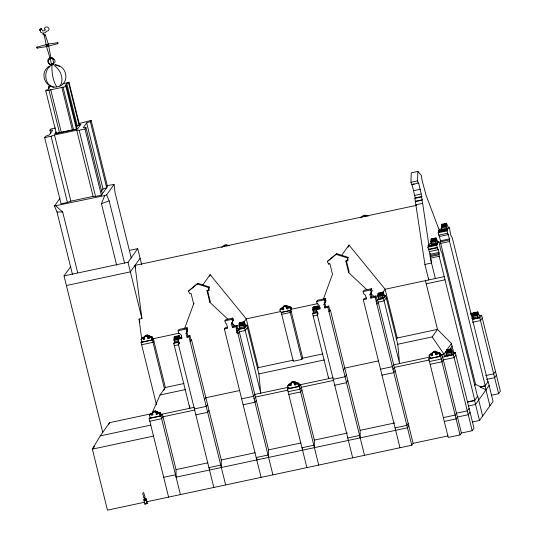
<?xml version="1.0" encoding="UTF-8"?>
<svg xmlns="http://www.w3.org/2000/svg" width="537" height="537" viewBox="0 0 537 537"><rect width="100%" height="100%" fill="white"/><g stroke="black" fill="none" stroke-linecap="round" stroke-linejoin="round"><path stroke-width="0.81" d="M51.881 66.152C51.881 73.227 52.921 80.819 56.747 86.887C70.011 85.222 68.226 65.782 55.318 64.876M428.519 278.287L428.741 279.938L424.908 264.452L414.893 198.395L421.511 196.985L421.86 196.495L418.625 182.969L411.731 184.775L410.953 182.298L411.261 172.833L417.88 171.417L421.478 175.619L421.901 179.653L426.103 195.334L439.414 230.682M418.35 183.365L417.571 180.888L417.88 171.417M145.319 500.054L145.869 499.967M50.297 58.07L51.169 63.339L52.035 65.091L53.129 64.688L52.821 64.064L53.129 64.688M318.978 308.547L319.079 307.439L319.602 308.762M144.889 500.692L144.607 500.799M474.607 385.714L475.574 384.364L440.689 243.409L440.595 240.784L438.172 232.79L438.803 231.903L447.663 230.017L447.435 229.091L448.704 227.305L448.966 228.366L449.462 227.675L450.711 235.105L452.261 237.804L487.932 381.928M475.574 384.364L480.44 386.734L485.24 385.707L449.556 241.516L449.462 238.898L447.032 230.897L447.663 230.017M143.889 337.424L142.708 337.679L141.056 339.626L142.271 342.009L151.803 339.975L151.582 337.995L150.582 337.39L149.299 337.417L148.924 338.505L147.85 338.25L149.279 335.779L147.803 337.773M148.937 337.726L150.031 336.397L151.306 336.37L152.307 336.974L152.528 338.954L151.803 339.975M149.34 415.551L150.266 414.624L151.447 414.369L152.172 413.349L150.991 413.604L149.34 415.551L150.555 417.934L160.086 415.9L159.865 413.92L158.858 413.315L157.583 413.342L157.207 414.43L156.126 414.175L157.563 411.704L156.086 413.698M157.213 413.644L158.308 412.322L159.59 412.295L160.59 412.899L160.811 414.879L160.086 415.9M279.837 310.024L280.757 309.09L281.938 308.835L282.67 307.815L281.489 308.07L279.837 310.024L281.052 312.4L290.577 310.366L290.356 308.386L289.356 307.788L288.08 307.815L287.704 308.896L286.624 308.641L287.308 307.144L288.282 306.379L286.557 305.969L285.832 306.989L285.516 306.332L286.241 305.311L286.557 305.969M287.711 308.117L288.805 306.795L290.081 306.768L291.088 307.365L291.309 309.346L290.577 310.366M289.812 384.385L291.222 382.693L289.812 384.385L291.094 384.895L291.02 385.492L289.913 385.566L290.859 384.015L290.463 383.848L289.282 384.096L287.631 386.049L288.846 388.426L298.377 386.392L298.156 384.411L297.156 383.814L295.874 383.841L295.498 384.922L294.424 384.673L295.853 382.203L294.377 384.19M295.504 384.143L296.605 382.821L297.881 382.794L298.881 383.391L299.102 385.371L298.377 386.392M432.211 353.856L430.634 353.943L428.982 355.89L430.197 358.273L439.729 356.239L439.508 354.259L438.501 353.655L437.225 353.682L436.849 354.769L435.769 354.514L436.453 353.017L437.433 352.252L435.708 351.842L434.977 352.863L434.661 352.198L435.386 351.178L435.708 351.842M436.856 353.984L437.95 352.661L439.226 352.634L440.233 353.239L440.454 355.219L439.729 356.239M435.359 278.528L430.325 258.196L430.117 254.303L427.828 247.168L428.365 246.409L437.232 244.516L437.024 243.691L438.273 241.939L438.481 242.764L439.091 241.912L440.588 250.155L441.857 252.444L477.521 396.541M467.573 401.864L474.829 400.32L439.185 256.303L438.977 252.417L436.695 245.275L437.232 244.516M281.938 308.835L282.334 309.01L282.113 309.54L283.227 309.466L283.301 308.869L282.019 308.352L283.429 306.667M144.594 500.256L144.057 500.41M49.015 59.533L49.874 57.868M174.579 339.76L174.122 338.652L174.397 336.625L179.183 335.605L179.861 337.921M179.096 338.283L174.203 339.136L179.257 338.149L178.908 337.632L179.183 335.605M239.576 325.899L239.119 324.784L239.395 322.757L244.181 321.737C245.617 325.053 244.577 322.609 245.973 325.778L244.523 327.812L239.737 328.832L239.019 325.523L243.986 324.247L244.335 325.214L243.905 323.764L244.181 321.737M317.958 308.661L313.333 309.54L312.943 307.446L313.259 307.003L318.045 305.983L318.837 308.547M318.119 308.52L317.77 308.01L318.045 305.983M383.116 294.652L378.33 295.672L377.981 295.162L378.256 293.135L383.042 292.115C384.479 295.424 383.431 292.987 384.828 296.149L383.384 298.183L378.598 299.203L377.88 295.894L382.847 294.618L383.196 295.592L382.767 294.142L383.042 292.115M431.486 242.066L431.03 240.959L431.305 238.931L436.091 237.911C437.527 241.22 436.487 238.784 437.883 241.952L436.433 243.979L431.647 245L430.929 241.69L435.896 240.422L436.245 241.388L435.816 239.938L436.091 237.911M446.589 225.829L441.797 226.849L441.448 226.339L441.723 224.312L446.509 223.291C447.945 226.601 446.905 224.164 448.301 227.326L446.851 229.359L442.065 230.38L441.347 227.07L446.314 225.795L446.663 226.768L446.234 225.318L446.509 223.291M451.496 351.46L446.71 352.48L446.361 351.963L446.636 349.936L451.422 348.916C452.859 352.225 451.818 349.788 453.215 352.957L451.765 354.984L446.979 356.004L446.26 352.695L451.228 351.426L451.577 352.393L451.147 350.943L451.422 348.916M477.615 314.393L477.44 315.575L472.654 316.595L472.829 315.414L477.615 314.393L477.964 315.36L477.883 314.427L473.097 315.447L472.748 314.93L473.023 312.903L477.809 311.883C479.246 315.192 478.205 312.756 479.601 315.924L478.152 317.951L473.366 318.978L472.09 314.528L470.748 313.608M477.883 314.427L477.534 313.91L477.809 311.883M227.896 319.253L209.826 302.284L206.98 290.792L208.812 290.403L208.41 288.752L209.229 286.933L197.885 283.348L188.48 291.128L189.762 293.719L191.058 293.444L193.642 303.868L184.788 328.02M208.41 288.752L209.229 286.933M366.758 289.631L348.688 272.655L345.841 261.163L347.674 260.774L347.264 259.123L348.083 257.31L336.746 253.719L327.335 261.499L328.624 264.097L329.919 263.821L332.504 274.239L323.361 299.169M347.264 259.123L348.083 257.31M191.018 340.149L189.89 335.585L188.99 336.847L187.004 337.27L186.084 333.558L187.715 330.027L187.145 327.731L178.989 329.47L178.089 330.732L178.66 333.027L181.07 334.732L181.969 338.344L177.713 339.25L179.452 343.74L178.304 343.935L213.82 487.455M186.084 333.558L187.715 330.027M181.66 335.954L181.11 337.458L178.606 337.995L177.713 339.25M181.076 338.149L181.647 336.592M238.287 330.067L237.159 325.503L236.26 326.758L232.42 327.583L231.474 323.751L233.327 319.985L232.857 318.099L225.829 319.602L224.929 320.864L225.399 322.744L226.715 324.59L227.634 328.302L224.372 328.993L261.096 477.373M231.474 323.751L233.327 319.985M146.084 500.45L145.97 500.538M163.866 390.285L164.476 388.734L152.407 339.961L153.307 338.706L179.116 333.195M116.677 265.204L101.459 203.698L104.708 195.555L106.648 194.837L114.059 184.433L106.937 185.648M209.511 276.193L210.135 274.655L246.268 318.871L258.337 367.637L257.364 369.006M348.063 247.335L348.99 245.033L385.13 289.242L397.199 338.015L396.225 339.377M143.245 337.961L144.648 336.276L143.245 337.961L144.52 338.478L144.446 339.075L143.339 339.149L143.56 338.612L143.164 338.444L141.983 338.699L141.056 339.626M151.622 415.074L152.568 413.517L151.622 415.074L152.73 415L152.803 414.403L151.521 413.886L153.81 411.812L153.676 411.282L155.743 410.839L156.066 411.503L155.334 412.523L155.018 411.859L155.743 410.839M289.913 385.566L290.859 384.015M431.164 354.225L432.574 352.541L431.164 354.225L432.446 354.742L432.372 355.34L431.265 355.413L431.479 354.876L431.09 354.709L429.909 354.964L428.982 355.89M329.879 310.527L328.772 306.036L327.872 307.298L324.851 307.943L323.986 304.432L325.878 300.807L325.321 298.572L317.521 300.23L316.622 301.492L317.179 303.727L319.273 305.533L320.119 308.95L316.051 309.815L318.072 314.111L317.166 314.306L352.681 457.833M323.986 304.432L325.878 300.807M151.817 413.678L160.026 394.977L165.376 387.472L183.923 383.512M377.149 300.438L376.041 295.954L375.141 297.209L370.832 298.129L369.966 294.659L372.06 290.799L371.544 288.705L364.039 290.309L363.14 291.571L363.656 293.658L365.516 295.276L366.456 299.069L363.327 299.733L399.958 447.751M369.966 294.659L372.06 290.799M108.447 424.774L109.669 422.639L152.139 413.584M109.669 422.639L100.231 435.89L92.357 449.133L107.46 510.15L144.956 502.149M46.531 46.598L48.33 44.054L57.889 42.698L58.103 43.584L46.531 46.598L36.831 48.122L36.61 47.236L48.33 44.054L50.887 57.64L49.934 57.848L46.531 46.598L44.222 34.764L45.175 34.563L48.33 44.054M76.422 127.155L77.281 125.947L79.516 124.712L69.011 82.262L66.776 83.497L65.058 85.907L66.434 85.88L76.939 128.336L76.449 129.014L56.278 133.317L45.773 90.867L46.263 90.182L48.082 89.531L49.8 87.115L48.424 87.142L48.827 88.746M48.424 87.142L48.84 86.564L51.237 86.054M45.773 90.867L65.944 86.564L66.434 85.88M78.697 123.644L91.136 120.416L107.514 186.594L101.379 195.2L95.559 196.441L93.089 196.388L70.877 201.127L67.44 202.436L61.043 203.805L44.665 137.62L45.638 136.257L49.283 134.941L52.72 130.122L49.968 130.176L50.767 133.404M49.968 130.176L50.793 129.021L55.593 127.994M56.163 132.035L54.875 133.841L77.489 129.014L80.926 124.195L79.308 124.537M56.278 133.317L56.768 132.639M91.136 120.416L90.31 121.57L86.665 122.879L83.228 127.705L85.974 127.652L102.352 193.83M44.665 137.62L51.062 136.257L54.499 134.948L76.71 130.209L79.181 130.256L85 129.014L85.974 127.652M72.421 274.286L57.003 211.974L54.492 205.966L60.05 198.16M101.325 191.474L103.044 189.064L106.688 187.749L90.31 121.57M102.748 432.372L64.024 275.917L70.83 266.372M64.024 275.917L128.001 262.271L137.727 248.631L141.708 264.728M140.097 258.223L130.377 271.87L66.4 285.516M141.983 338.699L142.708 337.679M143.923 337.296L144.802 336.907L145.399 335.357L147.467 334.913L147.782 335.578L147.057 336.598L146.735 335.934L147.467 334.913M143.339 339.149L144.064 338.129L144.688 338.397L143.956 339.418M156.535 404.925L141.056 342.384L141.956 341.123M142.271 342.009L142.735 341.364M147.057 336.598L147.97 336.612L148.695 335.591L149.279 335.779M147.85 338.25L148.527 336.753L149.508 335.987M148.192 338.505L148.924 337.484L149.648 337.484L148.924 338.505M149.299 337.417L150.031 336.397M150.582 337.39L151.306 336.37M151.582 337.995L152.307 336.974M151.904 338.719L152.629 337.699M153.884 341.055L152.991 342.317L141.64 344.741M222.976 246.832L224.741 245.127L226.211 244.812L229.312 245.765M188.48 291.128L197.885 283.348M224.197 245.879L225.668 245.57L226.211 244.812M202.509 285.348L210.135 274.655M193.642 303.868L194.125 303.183M94.237 446.502L92.357 449.133L153.495 436.091M92.404 449.301L94.277 446.67M206.98 290.792L207.47 290.108L210.309 301.606L209.826 302.284M208.812 290.403L209.296 289.718L208.893 288.074M178.774 341.834L174.74 342.7L174.028 340.317L174.203 339.136M189.595 405.871L189.823 408.281L173.74 343.304L174.612 342.082M178.989 338.115L174.022 339.384M178.089 330.732L186.245 328.986L187.145 327.731M178.304 343.935L179.204 342.673M187.004 337.27L187.903 336.008L189.89 335.585M190.118 341.411L191.467 339.525L221.278 459.967L221.325 467.505M150.266 414.624L150.991 413.604M151.521 413.886L152.931 412.201M152.206 413.222L153.085 412.832L153.676 411.282M153.085 412.832L153.81 411.812M168.598 497.108L149.158 418.558L149.89 417.531M150.555 417.934L151.011 417.289M155.334 412.523L156.247 412.537L156.979 411.517L157.563 411.704M156.126 414.175L156.811 412.678M156.475 414.43L157.2 413.409L157.932 413.409M157.583 413.342L158.308 412.322M158.858 413.315L159.59 412.295M159.865 413.92L160.59 412.899M160.187 414.645L160.912 413.624M149.158 418.558L160.972 416.041L162.322 414.148L176.049 469.613L176.102 477.158L407.462 427.794L408.805 425.908M224.372 328.993L225.272 327.738L227.715 327.214M224.929 320.864L231.964 319.361L232.857 318.099M232.42 327.583L233.32 326.321L237.159 325.503M237.394 331.329L239.609 328.214M243.838 322.281L246.268 318.871L280.509 311.567M244.523 327.812L243.811 325.429L243.986 324.247M237.978 333.678L239.321 331.792L245.228 330.53L247.409 327.469M244.65 328.174L246.832 325.113L258.901 373.886L260.727 393.158L244.65 328.174L238.737 329.436L237.535 328.308M204.523 399.622L205.872 397.729L239.697 390.513M207.55 404.502L206.201 406.388L194.381 408.912M143.768 499.759L146.218 498.846L147.299 503.189L146.97 503.646L144.842 504.095L143.768 499.759L146.218 498.846M280.757 309.09L281.489 308.07M209.021 410.449L207.671 412.335L195.857 414.859M282.019 308.352L284.174 305.748L286.241 305.311M282.113 309.54L282.845 308.52L283.952 308.446L283.227 309.466M282.737 309.809L283.462 308.788M144.842 504.095L147.299 503.189M285.832 306.989L286.745 307.003L287.47 305.983M286.577 308.164L288.054 306.171M286.624 308.641L287.349 307.62L286.745 307.003M286.892 307.808L288.282 306.379M286.973 308.896L287.698 307.876L288.758 307.614L288.436 307.097M288.08 307.815L288.805 306.795M289.356 307.788L290.081 306.768M290.356 308.386L291.088 307.365M290.678 309.111L291.41 308.09M322.838 353.876L302.74 358.166L301.848 359.428L293.309 361.247L281.24 312.474L289.779 310.655L290.671 309.393L318.005 303.566M291.128 311.232L290.228 312.494L281.697 314.313M328.624 264.097L329.107 263.419M361.837 217.21L363.603 215.498L365.073 215.183L368.174 216.143M327.335 261.499L336.746 253.719M363.059 216.257L364.529 215.941L365.073 215.183M341.847 255.055L348.99 245.033M345.841 261.163L346.325 260.485L349.171 271.977L348.688 272.655M347.674 260.774L348.157 260.096L347.754 258.445M317.629 312.212L313.601 313.071L312.883 309.762L317.85 308.486M328.53 377.055L328.684 378.659L312.601 313.682L313.474 312.453M316.051 309.815L316.951 308.56L320.206 307.862M316.622 301.492L324.422 299.827L325.321 298.572M254.129 398.957L255.478 397.065L287.832 390.164M317.166 314.306L318.058 313.051M256.29 400.36L254.947 402.253L243.127 404.77M411.731 184.775L412.007 184.386L415.242 197.905L414.893 198.395M324.851 307.943L325.751 306.681L328.772 306.036M328.98 311.789L330.329 309.896L360.132 430.338L360.186 437.883M287.631 386.049L289.282 384.096M288.557 385.116L289.738 384.868L290.463 383.848M290.497 383.713L291.376 383.331L291.974 381.78L294.041 381.337L294.357 381.995L293.632 383.015L293.309 382.357L294.041 381.337M306.889 467.599L287.449 389.057L288.799 387.17M415.276 201.677L421.894 200.267L422.243 199.777L421.511 196.985M290.53 385.834L291.262 384.814L290.638 384.546M288.846 388.426L289.309 387.788M293.632 383.015L294.545 383.029L295.269 382.008L295.853 382.203M294.424 384.673L295.102 383.17L296.082 382.404M294.766 384.928L295.498 383.908L296.223 383.901L295.498 384.922M295.874 383.841L296.605 382.821M297.156 383.814L297.881 382.794M298.156 384.411L298.881 383.391M298.478 385.136L299.203 384.116M287.449 389.057L299.27 386.533L300.613 384.646L314.34 440.112L314.393 447.65M363.327 299.733L364.22 298.471L366.57 297.975M363.14 291.571L370.644 289.967L371.544 288.705M301.955 390.063L300.606 391.95L288.792 394.473M370.832 298.129L371.725 296.874L376.041 295.954M376.256 301.7L378.471 298.585M382.7 292.658L385.13 289.242L444.22 276.636M383.384 298.183L382.673 295.806L382.847 294.618M376.833 304.056L378.182 302.17L384.089 300.908L386.271 297.847M383.512 298.552L385.687 295.491L397.756 344.257L399.588 363.529L383.512 298.552L377.598 299.814L413.121 443.334L411.772 445.227L146.588 501.8M428.365 246.409L428.164 245.584L429.412 243.832L431.829 243.315M438.803 231.903L438.568 230.977L439.837 229.198L441.454 228.856M343.385 369.993L344.734 368.107L378.578 360.884M435.896 240.422L435.722 241.603L436.433 243.979M446.314 225.795L446.14 226.983L446.851 229.359M346.405 374.873L345.063 376.766L333.242 379.283M347.882 380.82L346.533 382.713L334.719 385.23M392.99 369.328L394.339 367.442L429.184 360.005M395.151 370.738L393.809 372.624L381.988 375.148M397.756 344.257L432.157 336.921L437.507 329.416L425.438 280.643M429.909 354.964L430.634 353.943M431.09 354.709L431.815 353.688M431.849 353.561L432.721 353.171L433.319 351.621L435.386 351.178M452.805 352.829L455.222 352.312L474.003 428.211L472.211 430.728L461.404 433.037L460.055 434.923L448.241 437.447L428.801 358.897L429.694 357.642M431.265 355.413L431.99 354.393L432.607 354.662L431.882 355.682M430.197 358.273L430.654 357.629M434.977 352.863L435.89 352.876L436.621 351.856M435.729 354.037L437.199 352.044M435.769 354.514L436.453 353.017M436.044 353.675L437.433 352.252M436.118 354.769L436.843 353.749L437.574 353.749M437.225 353.682L437.95 352.661M438.501 353.655L439.226 352.634M439.508 354.259L440.233 353.239M439.83 354.984L440.555 353.964M428.801 358.897L440.615 356.38L441.964 354.487L461.404 433.037M470.593 314.306L471.493 313.051L472.151 315.702M397.199 338.015L437.507 329.416L451.436 343.505L443.904 354.078L440.387 354.823M471.191 315.783L472.09 314.528M449.227 350.178L452.094 346.157M471.848 318.434L472.741 317.172M451.228 351.426L451.053 352.608L451.765 354.984M429.452 361.549L441.273 359.031L442.622 357.139L453.423 354.836L455.222 352.312M472.56 319.347L479.809 317.803L481.608 315.286L500.39 391.178L498.598 393.702L491.342 395.245M455.906 355.085L454.107 357.602L443.307 359.904L441.958 361.797L430.137 364.314M482.293 318.052L480.494 320.569L472.439 322.287M408.207 423.492L406.865 425.385L395.044 427.902M485.965 389.849L480.212 387.049L480.44 386.734M469.09 408.368L467.297 410.886L456.49 413.195L455.148 415.081L443.327 417.605M467.351 402.179L474.601 400.636L477.742 396.225L482.656 416.068M480.212 387.049L485.012 386.022L488.153 381.612L493.067 401.454L479.514 420.478L472.265 422.022M495.476 371.336L493.684 373.859L485.629 375.578M470.043 412.194L468.244 414.712L457.437 417.021L456.094 418.907L444.274 421.431M489.106 385.445L475.554 404.462L468.298 406.012M496.43 375.162L494.631 377.686L486.576 379.404M49.901 66.413C42.181 72.414 45.786 89.095 56.747 86.887M49.297 66.944L50.545 65.514M59.963 85.974C64.668 79.355 60.413 69.582 54.123 65.514M49.666 58.157C42.933 69.34 62.963 62.829 51.391 57.667M49.344 66.152C39.993 71.528 43.645 85.826 53.908 87.263M49.491 58.07C45.625 60.352 48.827 64.239 51.404 65.178L52.035 65.091M221.674 247.503L224.741 245.127M360.535 217.881L363.603 215.498M157.126 412.315L157.791 411.913M51.096 64.554L51.23 65.091L51.606 64.89M282.697 307.688L283.576 307.298L283.449 306.768L285.516 306.332M101.459 203.698L109.159 200.851L106.648 194.837M44.363 35.509L45.41 35.281M69.011 82.262L62.789 83.879M54.492 205.966L104.708 195.555M410.953 182.298L417.571 180.888M412.745 184.225L414.215 183.916M129.524 250.376L137.727 248.631M413.571 190.682L420.189 189.272M414.322 195.475L420.941 194.065M415.242 197.905L421.86 196.495M415.625 201.187L422.243 199.777M416.041 204.745L422.659 203.335L421.894 200.267M141.741 339.498L139.083 319.126L141.922 318.522L134.995 265.392L416.477 205.342M441.407 224.755L446.193 223.734M441.542 225.285L446.328 224.265M441.448 225.668L446.234 224.647M441.448 226.339L446.234 225.318M441.649 226.52L446.435 225.5M441.347 227.07L446.428 225.97M441.354 228.003L446.14 226.983M441.689 229.359L446.475 228.332M438.568 230.977L447.435 229.091M438.172 232.79L447.032 230.897M438.756 235.146L447.616 233.253M439.534 236.488L448.395 234.595M430.989 239.374L435.776 238.354M431.124 239.905L435.91 238.884M431.03 240.287L435.816 239.267M431.03 240.959L435.816 239.938M431.231 241.14L436.017 240.12M432.178 241.301L436.172 240.448M430.929 241.69L436.01 240.589M430.936 242.623L435.722 241.603M440.595 240.784L449.462 238.898M437.48 242.254L439.091 241.912M440.528 241.811L449.395 239.925M431.271 243.979L436.057 242.952M428.164 245.584L437.024 243.691M440.689 243.409L449.556 241.516M427.828 247.168L436.695 245.275M428.351 249.282L437.219 247.396M428.808 249.685L437.668 247.792M429.446 251.598L438.306 249.705M430.117 254.303L438.977 252.417M430.231 255.518L439.091 253.625M430.11 256.646L438.977 254.753M430.325 258.196L439.185 256.303M424.908 264.452L431.526 263.043L430.815 258.257M144.668 336.377L146.735 335.934M141.056 342.384L152.407 339.961M174.082 337.068L178.868 336.048M239.079 323.2L243.865 322.18M312.943 307.446L317.729 306.419M377.941 293.578L382.727 292.558M174.21 337.598L178.996 336.578M239.213 323.73L243.999 322.71M313.071 307.97L317.857 306.949M378.075 294.108L382.861 293.081M426.217 283.805L445.005 279.804M174.122 337.988L178.908 336.968M239.119 324.12L243.905 323.099M312.977 308.359L317.763 307.339M377.981 294.491L382.767 293.471M174.122 338.652L178.908 337.632M239.119 324.784L243.905 323.764M312.977 309.03L317.77 308.01M377.981 295.162L382.767 294.142M174.317 338.84L179.103 337.82M239.321 324.972L244.107 323.952M313.178 309.211L317.964 308.191M378.176 295.343L382.962 294.323M244.254 324.281L239.2 325.268M239.019 325.523L243.805 324.496M312.883 309.762L317.669 308.741M377.88 295.894L382.666 294.873M174.028 340.317L178.016 339.465M239.025 326.449L243.811 325.429M312.89 310.695L316.877 309.842M377.887 296.827L382.673 295.806M245.355 325.429L246.832 325.113M384.21 295.806L385.687 295.491M174.364 341.673L178.351 340.82M239.361 327.805L244.147 326.785M313.225 312.044L317.213 311.198M378.223 298.176L383.009 297.156M173.74 343.304L178.908 342.203M312.601 313.682L317.77 312.574M174.324 345.66L178.754 344.714M313.185 316.031L317.615 315.091M237.71 332.611L236.468 332.88L236.26 326.758L272.91 474.849M472.708 313.346L477.494 312.326M472.842 313.877L477.628 312.856M472.748 314.266L477.534 313.246M472.748 314.93L477.534 313.91M472.949 315.118L477.735 314.098M472.647 315.662L477.722 314.561M479.192 315.796L481.608 315.286M472.99 317.951L477.776 316.931L478.152 317.951M258.337 367.637L293.39 360.159M160.026 394.977L185.594 389.526M258.901 373.886L324.395 359.911M152.951 412.302L155.018 411.859M291.242 382.8L293.309 382.357M432.594 352.641L434.661 352.198M446.321 350.379L451.107 349.359M446.455 350.909L451.241 349.889M446.361 351.299L451.147 350.272M446.361 351.963L451.147 350.943M446.556 352.151L451.349 351.124M446.26 352.695L451.335 351.594M159.959 414.651L194.253 407.335M287.993 387.338L254.82 394.413L253.471 396.306L241.657 398.83M299.035 384.982L333.115 377.712M430.144 357.011L393.681 364.791L392.332 366.677L380.518 369.201M446.267 353.628L451.053 352.608M446.603 354.984L451.389 353.964M194.756 410.02L162.98 416.799L161.63 418.692L149.816 421.209M333.631 380.391L301.27 387.298L299.921 389.184L288.107 391.708M100.231 435.89L150.863 425.089M176.049 469.613L207.826 462.834M221.278 459.967L255.115 452.745M268.601 457.423L268.547 449.878L300.901 442.978M314.34 440.112L347.506 433.037M360.132 430.338L394.782 422.948M163.691 477.299L175.512 474.782M208.913 467.613L220.727 465.096M256.183 457.531L268.003 455.007M301.975 447.757L313.796 445.24M347.775 437.991L359.589 435.467M413.121 443.334L447.965 435.903M57.003 211.974L62.668 211.974L77.69 272.668M147.782 335.578L148.695 335.591M294.357 381.995L295.269 382.008M156.066 411.503L156.979 411.517M473.399 313.581L473.023 312.903M51.216 57.58L52.74 58.09L53.814 59.278M431.889 353.205L432.728 353.393M54.767 64.615L59.567 66.434M364.529 215.941L366.086 216.418M225.668 245.57L227.225 246.047M336.263 254.404L347.6 257.988M197.401 284.026L208.739 287.617M435.89 352.876L436.702 353.272M294.545 383.029L295.357 383.425M147.97 336.612L148.783 337.008M156.247 412.537L157.059 412.933M289.738 384.868L290.134 385.036M152.347 414.054L152.964 414.322M151.447 414.369L151.843 414.537M46.021 44.551L48.84 46.108M51.008 57.868C53.069 59.063 54.492 62.446 52.613 64.353L52.747 64.89M145.198 499.074L144.809 498.417A2.792 2.705 35.5 0 0 144.742 497.551L145.071 496.779A1.618 1.571 35.5 0 1 144.768 496.128A3.054 2.96 35.5 0 0 144.419 495.215L144.003 493.631A0.96 0.933 35.5 0 0 143.688 493C142.701 491.415 142.48 494.785 143.332 495.315A4.101 3.967 35.5 0 0 143.48 496.691A1.141 1.101 35.5 0 0 143.513 497.416L144.151 497.658A2.255 2.182 35.5 0 0 144.487 498.631L144.621 499.168A0.846 0.819 35.5 0 1 144.278 499.303L145.614 498.987M436.5 353.494L436.843 353.749M287.349 307.62L287.698 307.876M295.149 383.653L295.498 383.908M148.574 337.229L148.924 337.484M156.858 413.154L157.2 413.409M55.922 205.966L62.668 211.974M370.973 293.591L373.987 296.417M232.112 323.214L235.125 326.04M432.157 336.921L443.904 354.078L444.562 356.722L446.354 354.205L445.703 351.554M441.528 226.822L441.703 227.52M431.11 241.442L431.285 242.14M378.061 295.645L378.236 296.343M313.064 309.507L313.407 310.48M437.581 352.963L437.903 353.487M296.236 383.123L296.552 383.646M149.662 336.706L149.977 337.223M157.945 412.624L158.261 413.148M180.13 337.914L180.217 337.061L180.741 338.391M441.723 224.312L441.917 224.969M431.305 238.931L431.5 239.589M446.636 349.936L446.831 350.601M378.256 293.135L378.451 293.793M313.259 307.003L313.447 307.661M174.397 336.625L174.592 337.29M479.809 317.803L498.598 393.702M477.44 315.575L477.776 316.931M485.012 386.022L489.925 405.865M439.837 229.198L440.105 230.259M474.601 400.636L479.514 420.478M451.436 343.505L453.899 353.467M453.423 354.836L472.211 430.728M440.615 356.38L460.055 434.923M433.319 351.621L433.453 352.151M375.141 297.209L411.772 445.227M370.644 289.967L371.161 292.061M370.866 293.397L371.725 296.874M327.872 307.298L364.502 455.309M324.422 299.827L324.979 302.062M324.878 303.17L325.751 306.681M290.671 309.393L302.74 358.166M289.779 310.655L301.848 359.428M284.174 305.748L284.308 306.278M299.27 386.533L318.703 465.082M291.974 381.78L292.101 382.31M238.737 329.436L268.547 449.878M231.964 319.361L232.427 321.247M232.367 322.495L233.32 326.321M188.99 336.847L225.641 484.938M186.245 328.986L186.816 331.289M186.983 332.302L187.903 336.008M153.307 338.706L165.376 387.472M134.995 265.392L135.593 267.829M131.276 258.122L115.052 192.575L114.059 184.433M128.001 262.271L141.922 318.522M145.399 335.357L145.527 335.887M139.083 319.126L139.882 322.368M109.159 200.851L124.584 263.164M160.972 416.041L180.412 494.584M86.665 122.879L103.044 189.064M85 129.014L101.379 195.2M68.595 82.839L79.107 125.296M79.181 130.256L95.559 196.441M57.405 42.765L57.64 43.712M66.776 83.497L77.281 125.947M65.944 86.564L76.449 129.014M76.71 130.209L93.089 196.388M63.03 87.182L73.535 129.639M61.795 87.162L72.3 129.612M50.693 89.531L61.198 131.981M48.974 90.182L59.479 132.639M37.08 47.102L37.315 48.041M145.896 499.303L146.97 503.646M54.499 134.948L70.877 201.127M51.062 136.257L67.44 202.436M422.659 203.335L428.801 244.691M430.103 253.471L430.459 255.86M174.31 339.303L174.377 339.84M302.559 447.663L302.573 450.174M256.767 458.269L256.78 459.947M209.497 468.351L209.511 470.029M45.168 29.837L44.396 30.844L42.49 30.911L41.839 29.501L40.933 29.253L41.779 28.689L41.524 28.427L40.624 28.515L39.429 30.072L40.235 29.803L39.953 30.461L40.617 30.508L40.57 32.173L42.806 33.18L43.229 34.885L43.846 34.757L43.403 32.972L45.195 32.744L46.437 31.347L48.384 30.609L49.021 29.595L48.968 28.515L47.786 27.072L45.699 27.038L44.343 28.495L45.168 29.837"/></g></svg>
